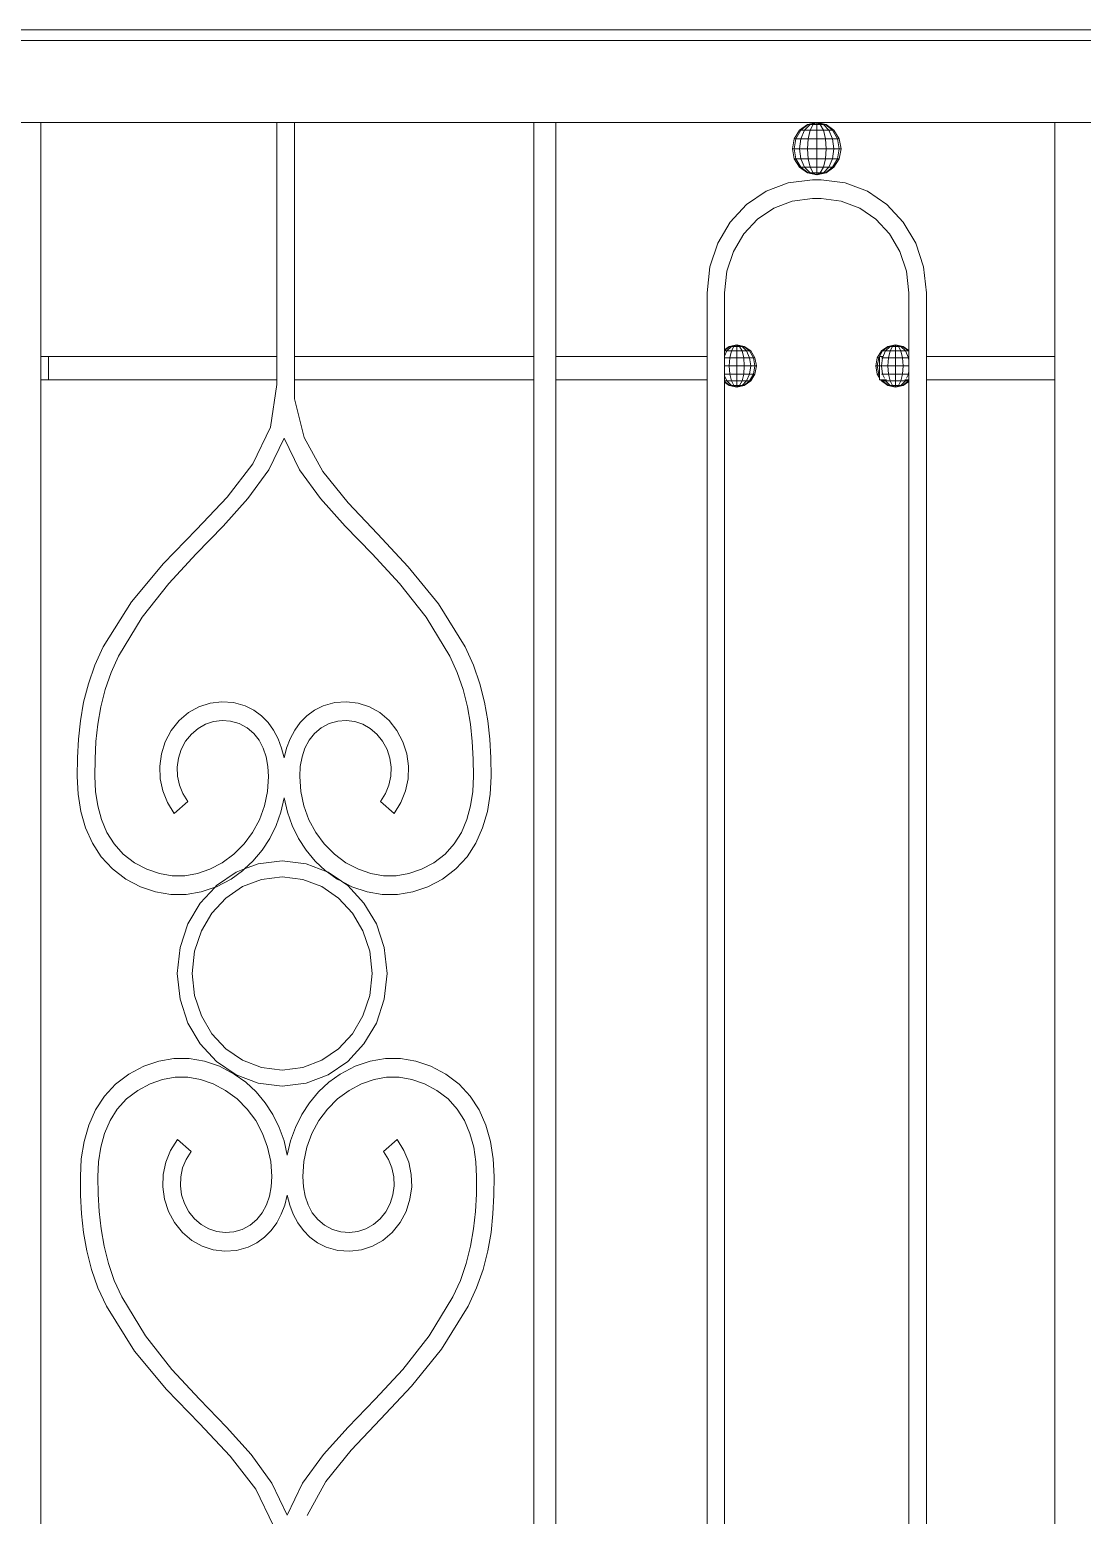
# Model space of a CAD drawing. Header units: millimetres. Extents: x 1832547 to 2001569, y -558009 to -417808.
# Drawn here: x 1953202 to 1953656, y -523340 to -522700 of the extents above; entities that cross this region are included whole.
import ezdxf

# ---------------------------------------------------------------- set-up
doc = ezdxf.new("R2010")
doc.units = ezdxf.units.MM
doc.header["$MEASUREMENT"] = 0
doc.layers.add('CA_manh 08', color=8, linetype='CONTINUOUS', lineweight=9)

msp = doc.modelspace()

# ---------------------------------------------------------------- linework, layer by layer
at = {"layer": 'CA_manh 08'}
for p, q in [((1954544.86, -522700.23), (1949274.75, -522700.23)), ((1949274.75, -522704.81), (1954544.86, -522704.81)), ((1950849.1, -522740.23), (1953667.69, -522740.23)), ((1953206.91, -522740.23), (1953197.45, -522740.23)), ((1953206.91, -522740.23), (1953206.91, -522841)), ((1953308.75, -522740.23), (1953206.91, -522740.23)), ((1953308.75, -522841), (1953308.75, -522740.23)), ((1953316.32, -522740.23), (1953308.75, -522740.23)), ((1953419.52, -522740.23), (1953316.32, -522740.23)), ((1953316.32, -522740.23), (1953316.32, -522841)), ((1953419.52, -522740.23), (1953428.98, -522740.23)), ((1953419.52, -522841), (1953419.52, -522740.23)), ((1953541.44, -522740.23), (1953428.98, -522740.23)), ((1953428.98, -522740.23), (1953428.98, -522841)), ((1953534.01, -522743.53), (1953537.42, -522741.09)), ((1953534.57, -522743.53), (1953537.73, -522741.09)), ((1953536.19, -522743.53), (1953538.6, -522741.09)), ((1953537.42, -522741.09), (1953541.44, -522740.23)), ((1953537.42, -522741.09), (1953537.73, -522741.09)), ((1953537.73, -522741.09), (1953541.44, -522740.23)), ((1953537.73, -522741.09), (1953538.6, -522741.09)), ((1953538.6, -522741.09), (1953541.44, -522740.23)), ((1953538.6, -522741.09), (1953539.9, -522741.09)), ((1953538.6, -522743.53), (1953539.9, -522741.09)), ((1953539.9, -522741.09), (1953541.44, -522740.23)), ((1953539.9, -522741.09), (1953541.44, -522741.09)), ((1953541.44, -522740.23), (1953541.44, -522741.09)), ((1953542.98, -522741.09), (1953541.44, -522740.23)), ((1953544.29, -522741.09), (1953541.44, -522740.23)), ((1953545.16, -522741.09), (1953541.44, -522740.23)), ((1953545.47, -522741.09), (1953541.44, -522740.23)), ((1953644.15, -522740.23), (1953541.44, -522740.23)), ((1953541.44, -522741.09), (1953542.98, -522741.09)), ((1953541.44, -522741.09), (1953541.44, -522743.53)), ((1953542.98, -522741.09), (1953544.29, -522741.09)), ((1953544.29, -522743.53), (1953542.98, -522741.09)), ((1953544.29, -522741.09), (1953545.16, -522741.09)), ((1953546.7, -522743.53), (1953544.29, -522741.09)), ((1953545.16, -522741.09), (1953545.47, -522741.09)), ((1953548.31, -522743.53), (1953545.16, -522741.09)), ((1953548.88, -522743.53), (1953545.47, -522741.09)), ((1953644.15, -522841), (1953644.15, -522740.23)), ((1953530.93, -522751.52), (1953531.73, -522747.2)), ((1953531.73, -522747.2), (1953534.01, -522743.53)), ((1953531.73, -522747.2), (1953532.47, -522747.2)), ((1953531.73, -522751.52), (1953532.47, -522747.2)), ((1953532.47, -522747.2), (1953534.57, -522743.53)), ((1953532.47, -522747.2), (1953534.57, -522747.2)), ((1953534.01, -522743.53), (1953534.57, -522743.53)), ((1953534.01, -522751.52), (1953534.57, -522747.2)), ((1953534.57, -522743.53), (1953536.19, -522743.53)), ((1953534.57, -522747.2), (1953536.19, -522743.53)), ((1953534.57, -522747.2), (1953537.73, -522747.2)), ((1953536.19, -522743.53), (1953538.6, -522743.53)), ((1953537.42, -522751.52), (1953537.73, -522747.2)), ((1953537.73, -522747.2), (1953538.6, -522743.53)), ((1953537.73, -522747.2), (1953541.44, -522747.2)), ((1953538.6, -522743.53), (1953541.44, -522743.53)), ((1953541.44, -522743.53), (1953544.29, -522743.53)), ((1953541.44, -522743.53), (1953541.44, -522747.2)), ((1953541.44, -522747.2), (1953545.16, -522747.2)), ((1953541.44, -522747.2), (1953541.44, -522751.52)), ((1953544.29, -522743.53), (1953546.7, -522743.53)), ((1953545.16, -522747.2), (1953544.29, -522743.53)), ((1953545.16, -522747.2), (1953548.31, -522747.2)), ((1953545.47, -522751.52), (1953545.16, -522747.2)), ((1953546.7, -522743.53), (1953548.31, -522743.53)), ((1953548.31, -522747.2), (1953546.7, -522743.53)), ((1953548.31, -522743.53), (1953548.88, -522743.53)), ((1953550.42, -522747.2), (1953548.31, -522743.53)), ((1953548.31, -522747.2), (1953550.42, -522747.2)), ((1953548.88, -522751.52), (1953548.31, -522747.2)), ((1953551.16, -522747.2), (1953548.88, -522743.53)), ((1953550.42, -522747.2), (1953551.16, -522747.2)), ((1953551.16, -522751.52), (1953550.42, -522747.2)), ((1953551.96, -522751.52), (1953551.16, -522747.2)), ((1953530.93, -522751.52), (1953531.73, -522751.52)), ((1953531.73, -522755.84), (1953530.93, -522751.52)), ((1953531.73, -522751.52), (1953534.01, -522751.52)), ((1953532.47, -522755.84), (1953531.73, -522751.52)), ((1953534.01, -522751.52), (1953537.42, -522751.52)), ((1953534.57, -522755.84), (1953534.01, -522751.52)), ((1953537.42, -522751.52), (1953541.44, -522751.52)), ((1953537.73, -522755.84), (1953537.42, -522751.52)), ((1953541.44, -522751.52), (1953545.47, -522751.52)), ((1953541.44, -522751.52), (1953541.44, -522755.84)), ((1953545.16, -522755.84), (1953545.47, -522751.52)), ((1953545.47, -522751.52), (1953548.88, -522751.52)), ((1953548.31, -522755.84), (1953548.88, -522751.52)), ((1953548.88, -522751.52), (1953551.16, -522751.52)), ((1953550.42, -522755.84), (1953551.16, -522751.52)), ((1953551.16, -522751.52), (1953551.96, -522751.52)), ((1953551.16, -522755.84), (1953551.96, -522751.52)), ((1953531.73, -522755.84), (1953532.47, -522755.84)), ((1953534.01, -522759.51), (1953531.73, -522755.84)), ((1953532.47, -522755.84), (1953534.57, -522755.84)), ((1953534.57, -522759.51), (1953532.47, -522755.84)), ((1953534.57, -522759.51), (1953534.01, -522759.51)), ((1953537.42, -522761.96), (1953534.01, -522759.51)), ((1953534.57, -522755.84), (1953537.73, -522755.84)), ((1953536.19, -522759.51), (1953534.57, -522755.84)), ((1953534.57, -522759.51), (1953536.19, -522759.51)), ((1953537.73, -522761.96), (1953534.57, -522759.51)), ((1953536.19, -522759.51), (1953538.6, -522759.51)), ((1953538.6, -522761.96), (1953536.19, -522759.51)), ((1953537.73, -522755.84), (1953541.44, -522755.84)), ((1953538.6, -522759.51), (1953537.73, -522755.84)), ((1953538.6, -522759.51), (1953541.44, -522759.51)), ((1953539.9, -522761.96), (1953538.6, -522759.51)), ((1953541.44, -522755.84), (1953545.16, -522755.84)), ((1953541.44, -522755.84), (1953541.44, -522759.51)), ((1953541.44, -522759.51), (1953544.29, -522759.51)), ((1953541.44, -522759.51), (1953541.44, -522761.96)), ((1953542.98, -522761.96), (1953544.29, -522759.51)), ((1953544.29, -522759.51), (1953545.16, -522755.84)), ((1953544.29, -522759.51), (1953546.7, -522759.51)), ((1953544.29, -522761.96), (1953546.7, -522759.51)), ((1953545.16, -522755.84), (1953548.31, -522755.84)), ((1953545.16, -522761.96), (1953548.31, -522759.51)), ((1953545.47, -522761.96), (1953548.88, -522759.51)), ((1953546.7, -522759.51), (1953548.31, -522755.84)), ((1953546.7, -522759.51), (1953548.31, -522759.51)), ((1953548.31, -522755.84), (1953550.42, -522755.84)), ((1953548.31, -522759.51), (1953550.42, -522755.84)), ((1953548.31, -522759.51), (1953548.88, -522759.51)), ((1953548.88, -522759.51), (1953551.16, -522755.84)), ((1953550.42, -522755.84), (1953551.16, -522755.84)), ((1953519.59, -522769.81), (1953529.14, -522766.14)), ((1953529.14, -522766.14), (1953539.55, -522764.85)), ((1953537.42, -522761.96), (1953537.73, -522761.96)), ((1953541.44, -522762.82), (1953537.42, -522761.96)), ((1953537.73, -522761.96), (1953538.6, -522761.96)), ((1953541.44, -522762.82), (1953537.73, -522761.96)), ((1953538.6, -522761.96), (1953539.9, -522761.96)), ((1953541.44, -522762.82), (1953538.6, -522761.96)), ((1953539.55, -522764.85), (1953543.33, -522764.85)), ((1953539.9, -522761.96), (1953541.44, -522761.96)), ((1953541.44, -522762.82), (1953539.9, -522761.96)), ((1953541.44, -522761.96), (1953542.98, -522761.96)), ((1953541.44, -522762.82), (1953542.98, -522761.96)), ((1953541.44, -522761.96), (1953541.44, -522762.82)), ((1953541.44, -522762.82), (1953544.29, -522761.96)), ((1953541.44, -522762.82), (1953545.16, -522761.96)), ((1953541.44, -522762.82), (1953545.47, -522761.96)), ((1953542.98, -522761.96), (1953544.29, -522761.96)), ((1953543.33, -522764.85), (1953553.73, -522766.14)), ((1953544.29, -522761.96), (1953545.16, -522761.96)), ((1953545.16, -522761.96), (1953545.47, -522761.96)), ((1953553.73, -522766.14), (1953563.29, -522769.81)), ((1953511.16, -522775.57), (1953519.59, -522769.81)), ((1953539.58, -522772.98), (1953530.9, -522774.06)), ((1953543.3, -522772.98), (1953539.58, -522772.98)), ((1953551.98, -522774.06), (1953543.3, -522772.98)), ((1953563.29, -522769.81), (1953571.72, -522775.57)), ((1953504.13, -522783.13), (1953511.16, -522775.57)), ((1953522.94, -522777.12), (1953515.91, -522781.92)), ((1953530.9, -522774.06), (1953522.94, -522777.12)), ((1953559.95, -522777.12), (1953551.98, -522774.06)), ((1953566.98, -522781.92), (1953559.95, -522777.12)), ((1953571.72, -522775.57), (1953578.75, -522783.13)), ((1953498.77, -522792.18), (1953504.13, -522783.13)), ((1953515.91, -522781.92), (1953510.04, -522788.22)), ((1953572.84, -522788.23), (1953566.98, -522781.92)), ((1953578.75, -522783.13), (1953584.11, -522792.18)), ((1953495.35, -522802.45), (1953498.77, -522792.18)), ((1953510.04, -522788.22), (1953505.57, -522795.77)), ((1953577.31, -522795.78), (1953572.84, -522788.23)), ((1953584.11, -522792.18), (1953587.53, -522802.45)), ((1953505.57, -522795.77), (1953502.72, -522804.33)), ((1953580.16, -522804.34), (1953577.31, -522795.78)), ((1953494.15, -522813.62), (1953495.35, -522802.45)), ((1953502.72, -522804.33), (1953501.71, -522813.65)), ((1953581.16, -522813.65), (1953580.16, -522804.34)), ((1953587.53, -522802.45), (1953588.73, -522813.62)), ((1953494.15, -522841), (1953494.15, -522813.62)), ((1953501.71, -522813.65), (1953501.71, -522838.1)), ((1953581.16, -522838.46), (1953581.16, -522813.65)), ((1953588.73, -522813.62), (1953588.73, -522841)), ((1953501.71, -522838.41), (1953503.96, -522836.67)), ((1953501.71, -522838.1), (1953503.71, -522836.67)), ((1953502.71, -522838.65), (1953504.66, -522836.67)), ((1953503.71, -522836.67), (1953506.97, -522835.97)), ((1953503.96, -522836.67), (1953503.71, -522836.67)), ((1953503.96, -522836.67), (1953506.97, -522835.97)), ((1953503.96, -522836.67), (1953504.66, -522836.67)), ((1953504.66, -522836.67), (1953506.97, -522835.97)), ((1953504.66, -522836.67), (1953505.72, -522836.67)), ((1953504.66, -522838.65), (1953505.72, -522836.67)), ((1953505.72, -522836.67), (1953506.97, -522835.97)), ((1953505.72, -522836.67), (1953506.97, -522836.67)), ((1953506.97, -522835.97), (1953506.97, -522836.67)), ((1953508.21, -522836.67), (1953506.97, -522835.97)), ((1953509.27, -522836.67), (1953506.97, -522835.97)), ((1953509.98, -522836.67), (1953506.97, -522835.97)), ((1953510.22, -522836.67), (1953506.97, -522835.97)), ((1953506.97, -522836.67), (1953508.21, -522836.67)), ((1953506.97, -522836.67), (1953506.97, -522838.65)), ((1953508.21, -522836.67), (1953509.27, -522836.67)), ((1953509.27, -522838.65), (1953508.21, -522836.67)), ((1953509.27, -522836.67), (1953509.98, -522836.67)), ((1953511.22, -522838.65), (1953509.27, -522836.67)), ((1953509.98, -522836.67), (1953510.22, -522836.67)), ((1953512.53, -522838.65), (1953509.98, -522836.67)), ((1953512.99, -522838.65), (1953510.22, -522836.67)), ((1953569.39, -522838.65), (1953572.15, -522836.67)), ((1953569.85, -522838.65), (1953572.4, -522836.67)), ((1953571.15, -522838.65), (1953573.11, -522836.67)), ((1953572.15, -522836.67), (1953575.41, -522835.97)), ((1953572.4, -522836.67), (1953572.15, -522836.67)), ((1953572.4, -522836.67), (1953575.41, -522835.97)), ((1953572.4, -522836.67), (1953573.11, -522836.67)), ((1953573.11, -522836.67), (1953575.41, -522835.97)), ((1953573.11, -522836.67), (1953574.16, -522836.67)), ((1953573.11, -522838.65), (1953574.16, -522836.67)), ((1953574.16, -522836.67), (1953575.41, -522835.97)), ((1953574.16, -522836.67), (1953575.41, -522836.67)), ((1953575.41, -522835.97), (1953575.41, -522836.67)), ((1953576.66, -522836.67), (1953575.41, -522835.97)), ((1953577.71, -522836.67), (1953575.41, -522835.97)), ((1953578.42, -522836.67), (1953575.41, -522835.97)), ((1953578.67, -522836.67), (1953575.41, -522835.97)), ((1953575.41, -522836.67), (1953576.66, -522836.67)), ((1953575.41, -522836.67), (1953575.41, -522838.65)), ((1953576.66, -522836.67), (1953577.71, -522836.67)), ((1953577.71, -522838.65), (1953576.66, -522836.67)), ((1953577.71, -522836.67), (1953578.42, -522836.67)), ((1953579.67, -522838.65), (1953577.71, -522836.67)), ((1953578.42, -522836.67), (1953578.67, -522836.67)), ((1953580.97, -522838.65), (1953578.42, -522836.67)), ((1953581.16, -522838.46), (1953578.67, -522836.67)), ((1953210.33, -522841), (1953206.91, -522841)), ((1953206.91, -522851.16), (1953206.91, -522841)), ((1953210.33, -522851.16), (1953210.33, -522841)), ((1953210.33, -522841), (1953308.75, -522841)), ((1953308.75, -522841), (1953308.75, -522851.16)), ((1953316.32, -522841), (1953419.52, -522841)), ((1953316.32, -522851.16), (1953316.32, -522841)), ((1953419.52, -522851.16), (1953419.52, -522841)), ((1953428.98, -522841), (1953494.15, -522841)), ((1953428.98, -522841), (1953428.98, -522851.16)), ((1953494.15, -522851.16), (1953494.15, -522841)), ((1953501.71, -522838.1), (1953501.71, -522838.41)), ((1953501.71, -522838.41), (1953501.71, -522838.65)), ((1953501.71, -522838.65), (1953502.71, -522838.65)), ((1953501.71, -522840.92), (1953502.71, -522838.65)), ((1953501.71, -522838.65), (1953501.71, -522840.92)), ((1953501.71, -522840.92), (1953501.71, -522841.62)), ((1953501.71, -522841.62), (1953503.96, -522841.62)), ((1953501.71, -522841.62), (1953501.71, -522845.12)), ((1953502.71, -522838.65), (1953504.66, -522838.65)), ((1953503.71, -522845.12), (1953503.96, -522841.62)), ((1953503.96, -522841.62), (1953504.66, -522838.65)), ((1953503.96, -522841.62), (1953506.97, -522841.62)), ((1953504.66, -522838.65), (1953506.97, -522838.65)), ((1953506.97, -522838.65), (1953509.27, -522838.65)), ((1953506.97, -522838.65), (1953506.97, -522841.62)), ((1953506.97, -522841.62), (1953509.98, -522841.62)), ((1953506.97, -522841.62), (1953506.97, -522845.12)), ((1953509.27, -522838.65), (1953511.22, -522838.65)), ((1953509.98, -522841.62), (1953509.27, -522838.65)), ((1953509.98, -522841.62), (1953512.53, -522841.62)), ((1953510.22, -522845.12), (1953509.98, -522841.62)), ((1953511.22, -522838.65), (1953512.53, -522838.65)), ((1953512.53, -522841.62), (1953511.22, -522838.65)), ((1953512.53, -522838.65), (1953512.99, -522838.65)), ((1953514.23, -522841.62), (1953512.53, -522838.65)), ((1953512.53, -522841.62), (1953514.23, -522841.62)), ((1953512.99, -522845.12), (1953512.53, -522841.62)), ((1953514.83, -522841.62), (1953512.99, -522838.65)), ((1953514.23, -522841.62), (1953514.83, -522841.62)), ((1953514.83, -522845.12), (1953514.23, -522841.62)), ((1953515.48, -522845.12), (1953514.83, -522841.62)), ((1953566.9, -522845.12), (1953567.55, -522841.62)), ((1953567.55, -522841.62), (1953569.39, -522838.65)), ((1953567.55, -522841.62), (1953568.14, -522841.62)), ((1953567.55, -522845.12), (1953568.14, -522841.62)), ((1953568.14, -522841.62), (1953568.55, -522841)), ((1953568.14, -522841.62), (1953568.55, -522841.62)), ((1953568.55, -522841), (1953569.85, -522838.65)), ((1953569.77, -522841), (1953568.55, -522841)), ((1953568.55, -522841), (1953568.55, -522841.62)), ((1953568.55, -522841.62), (1953568.55, -522845.12)), ((1953569.32, -522841.62), (1953569.85, -522841.62)), ((1953569.39, -522838.65), (1953569.85, -522838.65)), ((1953569.39, -522845.12), (1953569.85, -522841.62)), ((1953569.85, -522838.65), (1953571.15, -522838.65)), ((1953569.85, -522841.62), (1953571.15, -522838.65)), ((1953569.85, -522841.62), (1953572.4, -522841.62)), ((1953571.15, -522838.65), (1953573.11, -522838.65)), ((1953572.15, -522845.12), (1953572.4, -522841.62)), ((1953572.4, -522841.62), (1953573.11, -522838.65)), ((1953572.4, -522841.62), (1953575.41, -522841.62)), ((1953573.11, -522838.65), (1953575.41, -522838.65)), ((1953575.41, -522838.65), (1953577.71, -522838.65)), ((1953575.41, -522838.65), (1953575.41, -522841.62)), ((1953575.41, -522841.62), (1953578.42, -522841.62)), ((1953575.41, -522841.62), (1953575.41, -522845.12)), ((1953577.71, -522838.65), (1953579.67, -522838.65)), ((1953578.42, -522841.62), (1953577.71, -522838.65)), ((1953578.42, -522841.62), (1953580.97, -522841.62)), ((1953578.67, -522845.12), (1953578.42, -522841.62)), ((1953579.67, -522838.65), (1953580.97, -522838.65)), ((1953580.97, -522841.62), (1953579.67, -522838.65)), ((1953580.97, -522838.65), (1953581.16, -522838.65)), ((1953581.16, -522838.99), (1953580.97, -522838.65)), ((1953580.97, -522841.62), (1953581.16, -522841.62)), ((1953581.16, -522843.09), (1953580.97, -522841.62)), ((1953581.16, -522841), (1953581.05, -522841)), ((1953581.16, -522838.65), (1953581.16, -522838.46)), ((1953581.16, -522838.99), (1953581.16, -522838.65)), ((1953581.16, -522841), (1953581.16, -522838.99)), ((1953581.16, -522841.62), (1953581.16, -522841)), ((1953581.16, -522843.09), (1953581.16, -522841.62)), ((1953581.16, -522845.12), (1953581.16, -522843.09)), ((1953644.15, -522841), (1953588.73, -522841)), ((1953588.73, -522841), (1953588.73, -522851.16)), ((1953644.15, -522841), (1953644.15, -522851.16)), ((1953501.71, -522845.12), (1953503.71, -522845.12)), ((1953501.71, -522845.12), (1953501.71, -522848.61)), ((1953501.71, -522848.61), (1953503.96, -522848.61)), ((1953501.71, -522848.61), (1953501.71, -522849.32)), ((1953502.71, -522851.58), (1953501.71, -522849.32)), ((1953501.71, -522849.32), (1953501.71, -522851.58)), ((1953503.71, -522845.12), (1953506.97, -522845.12)), ((1953503.96, -522848.61), (1953503.71, -522845.12)), ((1953503.96, -522848.61), (1953506.97, -522848.61)), ((1953504.66, -522851.58), (1953503.96, -522848.61)), ((1953506.97, -522845.12), (1953510.22, -522845.12)), ((1953506.97, -522845.12), (1953506.97, -522848.61)), ((1953506.97, -522848.61), (1953509.98, -522848.61)), ((1953506.97, -522848.61), (1953506.97, -522851.58)), ((1953509.27, -522851.58), (1953509.98, -522848.61)), ((1953509.98, -522848.61), (1953510.22, -522845.12)), ((1953509.98, -522848.61), (1953512.53, -522848.61)), ((1953510.22, -522845.12), (1953512.99, -522845.12)), ((1953511.22, -522851.58), (1953512.53, -522848.61)), ((1953512.53, -522848.61), (1953512.99, -522845.12)), ((1953512.53, -522848.61), (1953514.23, -522848.61)), ((1953512.53, -522851.58), (1953514.23, -522848.61)), ((1953512.99, -522845.12), (1953514.83, -522845.12)), ((1953512.99, -522851.58), (1953514.83, -522848.61)), ((1953514.23, -522848.61), (1953514.83, -522845.12)), ((1953514.23, -522848.61), (1953514.83, -522848.61)), ((1953514.83, -522845.12), (1953515.48, -522845.12)), ((1953514.83, -522848.61), (1953515.48, -522845.12)), ((1953566.9, -522845.12), (1953567.55, -522845.12)), ((1953567.55, -522848.61), (1953566.9, -522845.12)), ((1953568.14, -522848.61), (1953567.55, -522845.12)), ((1953567.55, -522845.12), (1953568.55, -522845.12)), ((1953567.55, -522848.61), (1953568.14, -522848.61)), ((1953568.55, -522850.23), (1953567.55, -522848.61)), ((1953568.14, -522848.61), (1953568.55, -522848.61)), ((1953568.55, -522849.32), (1953568.14, -522848.61)), ((1953568.55, -522845.12), (1953569.39, -522845.12)), ((1953568.55, -522845.12), (1953568.55, -522848.61)), ((1953568.55, -522848.61), (1953568.55, -522849.32)), ((1953568.55, -522849.32), (1953568.55, -522850.23)), ((1953569.32, -522848.61), (1953569.85, -522848.61)), ((1953569.39, -522845.12), (1953572.15, -522845.12)), ((1953569.85, -522848.61), (1953569.39, -522845.12)), ((1953569.85, -522848.61), (1953572.4, -522848.61)), ((1953570.64, -522850.42), (1953569.85, -522848.61)), ((1953572.15, -522845.12), (1953575.41, -522845.12)), ((1953572.4, -522848.61), (1953572.15, -522845.12)), ((1953572.4, -522848.61), (1953575.41, -522848.61)), ((1953573.11, -522851.58), (1953572.4, -522848.61)), ((1953575.41, -522845.12), (1953578.67, -522845.12)), ((1953575.41, -522845.12), (1953575.41, -522848.61)), ((1953575.41, -522848.61), (1953578.42, -522848.61)), ((1953575.41, -522848.61), (1953575.41, -522851.58)), ((1953577.71, -522851.58), (1953578.42, -522848.61)), ((1953578.42, -522848.61), (1953578.67, -522845.12)), ((1953578.42, -522848.61), (1953580.97, -522848.61)), ((1953578.67, -522845.12), (1953581.16, -522845.12)), ((1953580.18, -522850.42), (1953580.97, -522848.61)), ((1953580.97, -522848.61), (1953581.16, -522847.14)), ((1953580.97, -522848.61), (1953581.16, -522848.61)), ((1953581.16, -522847.14), (1953581.16, -522845.12)), ((1953581.16, -522848.61), (1953581.16, -522847.14)), ((1953581.16, -522851.16), (1953581.16, -522848.61)), ((1953206.91, -522851.16), (1953210.33, -522851.16)), ((1953206.91, -522851.16), (1953206.91, -523363.43)), ((1953308.75, -522851.16), (1953210.33, -522851.16)), ((1953308.75, -522853.15), (1953305.91, -522871.46)), ((1953308.75, -522853.15), (1953308.75, -522851.16)), ((1953419.52, -522851.16), (1953316.32, -522851.16)), ((1953316.32, -522859.32), (1953316.32, -522851.16)), ((1953419.52, -523363.43), (1953419.52, -522851.16)), ((1953494.15, -522851.16), (1953428.98, -522851.16)), ((1953428.98, -522851.16), (1953428.98, -523363.43)), ((1953494.15, -523363.43), (1953494.15, -522851.16)), ((1953501.71, -522851.58), (1953502.71, -522851.58)), ((1953501.71, -522851.58), (1953501.71, -522851.82)), ((1953503.96, -522853.56), (1953501.71, -522851.82)), ((1953501.71, -522851.82), (1953501.71, -522852.13)), ((1953503.71, -522853.56), (1953501.71, -522852.13)), ((1953501.71, -522852.13), (1953501.71, -523368.32)), ((1953502.71, -522851.58), (1953504.66, -522851.58)), ((1953504.66, -522853.56), (1953502.71, -522851.58)), ((1953503.71, -522853.56), (1953503.96, -522853.56)), ((1953506.97, -522854.26), (1953503.71, -522853.56)), ((1953503.96, -522853.56), (1953504.66, -522853.56)), ((1953506.97, -522854.26), (1953503.96, -522853.56)), ((1953504.66, -522851.58), (1953506.97, -522851.58)), ((1953505.72, -522853.56), (1953504.66, -522851.58)), ((1953504.66, -522853.56), (1953505.72, -522853.56)), ((1953506.97, -522854.26), (1953504.66, -522853.56)), ((1953505.72, -522853.56), (1953506.97, -522853.56)), ((1953506.97, -522854.26), (1953505.72, -522853.56)), ((1953506.97, -522851.58), (1953509.27, -522851.58)), ((1953506.97, -522851.58), (1953506.97, -522853.56)), ((1953506.97, -522853.56), (1953508.21, -522853.56)), ((1953506.97, -522854.26), (1953508.21, -522853.56)), ((1953506.97, -522853.56), (1953506.97, -522854.26)), ((1953506.97, -522854.26), (1953509.27, -522853.56)), ((1953506.97, -522854.26), (1953509.98, -522853.56)), ((1953506.97, -522854.26), (1953510.22, -522853.56)), ((1953508.21, -522853.56), (1953509.27, -522851.58)), ((1953508.21, -522853.56), (1953509.27, -522853.56)), ((1953509.27, -522851.58), (1953511.22, -522851.58)), ((1953509.27, -522853.56), (1953511.22, -522851.58)), ((1953509.27, -522853.56), (1953509.98, -522853.56)), ((1953509.98, -522853.56), (1953512.53, -522851.58)), ((1953509.98, -522853.56), (1953510.22, -522853.56)), ((1953510.22, -522853.56), (1953512.99, -522851.58)), ((1953511.22, -522851.58), (1953512.53, -522851.58)), ((1953512.53, -522851.58), (1953512.99, -522851.58)), ((1953568.55, -522851.16), (1953568.55, -522850.23)), ((1953569.13, -522851.16), (1953568.55, -522851.16)), ((1953569.39, -522851.58), (1953569.13, -522851.16)), ((1953569.13, -522851.16), (1953569.61, -522851.16)), ((1953569.85, -522851.58), (1953569.39, -522851.58)), ((1953572.15, -522853.56), (1953569.39, -522851.58)), ((1953569.85, -522851.58), (1953569.61, -522851.16)), ((1953569.61, -522851.16), (1953570.97, -522851.16)), ((1953569.85, -522851.58), (1953571.15, -522851.58)), ((1953572.4, -522853.56), (1953569.85, -522851.58)), ((1953571.15, -522851.58), (1953570.97, -522851.16)), ((1953570.97, -522851.16), (1953571.45, -522851.16)), ((1953571.15, -522851.58), (1953573.11, -522851.58)), ((1953573.11, -522853.56), (1953571.15, -522851.58)), ((1953572.15, -522853.56), (1953572.4, -522853.56)), ((1953575.41, -522854.26), (1953572.15, -522853.56)), ((1953572.4, -522853.56), (1953573.11, -522853.56)), ((1953575.41, -522854.26), (1953572.4, -522853.56)), ((1953573.11, -522851.58), (1953575.41, -522851.58)), ((1953574.16, -522853.56), (1953573.11, -522851.58)), ((1953573.11, -522853.56), (1953574.16, -522853.56)), ((1953575.41, -522854.26), (1953573.11, -522853.56)), ((1953574.16, -522853.56), (1953575.41, -522853.56)), ((1953575.41, -522854.26), (1953574.16, -522853.56)), ((1953575.41, -522851.58), (1953577.71, -522851.58)), ((1953575.41, -522851.58), (1953575.41, -522853.56)), ((1953575.41, -522853.56), (1953576.66, -522853.56)), ((1953575.41, -522854.26), (1953576.66, -522853.56)), ((1953575.41, -522853.56), (1953575.41, -522854.26)), ((1953575.41, -522854.26), (1953577.71, -522853.56)), ((1953575.41, -522854.26), (1953578.42, -522853.56)), ((1953575.41, -522854.26), (1953578.67, -522853.56)), ((1953576.66, -522853.56), (1953577.71, -522851.58)), ((1953576.66, -522853.56), (1953577.71, -522853.56)), ((1953577.71, -522851.58), (1953579.67, -522851.58)), ((1953577.71, -522853.56), (1953579.67, -522851.58)), ((1953577.71, -522853.56), (1953578.42, -522853.56)), ((1953578.42, -522853.56), (1953580.97, -522851.58)), ((1953578.42, -522853.56), (1953578.67, -522853.56)), ((1953578.67, -522853.56), (1953581.16, -522851.77)), ((1953579.37, -522851.16), (1953579.85, -522851.16)), ((1953579.67, -522851.58), (1953579.85, -522851.16)), ((1953579.67, -522851.58), (1953580.97, -522851.58)), ((1953579.85, -522851.16), (1953581.16, -522851.16)), ((1953580.97, -522851.58), (1953581.16, -522851.25)), ((1953580.97, -522851.58), (1953581.16, -522851.58)), ((1953581.16, -522851.25), (1953581.16, -522851.16)), ((1953581.16, -522851.58), (1953581.16, -522851.25)), ((1953581.16, -522851.77), (1953581.16, -522851.58)), ((1953581.16, -523361.66), (1953581.16, -522851.77)), ((1953588.73, -522851.16), (1953644.15, -522851.16)), ((1953588.73, -522851.16), (1953588.73, -523363.43)), ((1953644.15, -523363.43), (1953644.15, -522851.16)), ((1953320.47, -522875.94), (1953316.32, -522859.32)), ((1953305.91, -522871.46), (1953298.32, -522887.25)), ((1953305.24, -522889.88), (1953311.86, -522876.17)), ((1953311.86, -522876.17), (1953318.48, -522889.88)), ((1953328.53, -522890.56), (1953320.47, -522875.94)), ((1953298.32, -522887.25), (1953287.27, -522901.6)), ((1953296.24, -522902.28), (1953305.24, -522889.88)), ((1953318.48, -522889.88), (1953327.47, -522902.28)), ((1953339.41, -522904.11), (1953328.53, -522890.56)), ((1953287.27, -522901.6), (1953274.02, -522915.58)), ((1953285.58, -522914.09), (1953296.24, -522902.28)), ((1953327.47, -522902.28), (1953338.14, -522914.09)), ((1953352.06, -522917.51), (1953339.41, -522904.11)), ((1953274.02, -522915.58), (1953259.86, -522930.28)), ((1953273.97, -522926.04), (1953285.58, -522914.09)), ((1953338.14, -522914.09), (1953349.75, -522926.04)), ((1953365.39, -522931.7), (1953352.06, -522917.51)), ((1953262.11, -522938.88), (1953273.97, -522926.04)), ((1953349.75, -522926.04), (1953361.61, -522938.88)), ((1953259.86, -522930.28), (1953246.05, -522946.78)), ((1953378.34, -522947.61), (1953365.39, -522931.7)), ((1953250.71, -522953.33), (1953262.11, -522938.88)), ((1953361.61, -522938.88), (1953373.01, -522953.33)), ((1953246.05, -522946.78), (1953233.87, -522966.16)), ((1953389.84, -522966.16), (1953378.34, -522947.61)), ((1953240.48, -522970.12), (1953250.71, -522953.33)), ((1953373.01, -522953.33), (1953383.24, -522970.12)), ((1953233.87, -522966.16), (1953230.25, -522974.09)), ((1953237.25, -522977.24), (1953240.48, -522970.12)), ((1953383.24, -522970.12), (1953386.47, -522977.24)), ((1953393.47, -522974.09), (1953389.84, -522966.16)), ((1953230.25, -522974.09), (1953227.47, -522982.03)), ((1953234.74, -522984.53), (1953237.25, -522977.24)), ((1953386.47, -522977.24), (1953388.98, -522984.53)), ((1953396.25, -522982.03), (1953393.47, -522974.09)), ((1953227.47, -522982.03), (1953225.43, -522989.99)), ((1953398.29, -522989.99), (1953396.25, -522982.03)), ((1953225.43, -522989.99), (1953224.04, -522997.97)), ((1953232.88, -522991.95), (1953234.74, -522984.53)), ((1953279.92, -522990.42), (1953275.11, -522992.01)), ((1953284.93, -522989.8), (1953279.92, -522990.42)), ((1953290.02, -522990.2), (1953284.93, -522989.8)), ((1953295.06, -522991.64), (1953290.02, -522990.2)), ((1953333.7, -522990.2), (1953328.66, -522991.64)), ((1953338.79, -522989.8), (1953333.7, -522990.2)), ((1953343.8, -522990.42), (1953338.79, -522989.8)), ((1953348.61, -522992.01), (1953343.8, -522990.42)), ((1953388.98, -522984.53), (1953390.84, -522991.95)), ((1953399.68, -522997.97), (1953398.29, -522989.99)), ((1953231.58, -522999.45), (1953232.88, -522991.95)), ((1953270.64, -522994.52), (1953266.64, -522997.92)), ((1953275.11, -522992.01), (1953270.64, -522994.52)), ((1953298.79, -522993.51), (1953295.06, -522991.64)), ((1953302.08, -522995.93), (1953298.79, -522993.51)), ((1953304.92, -522998.82), (1953302.08, -522995.93)), ((1953321.64, -522995.93), (1953318.8, -522998.82)), ((1953324.93, -522993.51), (1953321.64, -522995.93)), ((1953328.66, -522991.64), (1953324.93, -522993.51)), ((1953353.08, -522994.52), (1953348.61, -522992.01)), ((1953357.08, -522997.92), (1953353.08, -522994.52)), ((1953390.84, -522991.95), (1953392.14, -522999.45)), ((1953224.04, -522997.97), (1953223.18, -523005.96)), ((1953230.75, -523006.98), (1953231.58, -522999.45)), ((1953263.23, -523002.17), (1953260.63, -523007.02)), ((1953266.64, -522997.92), (1953263.23, -523002.17)), ((1953271.87, -523003.8), (1953274.76, -523001.34)), ((1953274.76, -523001.34), (1953277.99, -522999.52)), ((1953277.99, -522999.52), (1953281.46, -522998.37)), ((1953281.46, -522998.37), (1953285.08, -522997.92)), ((1953285.08, -522997.92), (1953288.77, -522998.21)), ((1953288.77, -522998.21), (1953292.42, -522999.26)), ((1953292.42, -522999.26), (1953295.85, -523001.07)), ((1953295.85, -523001.07), (1953298.73, -523003.48)), ((1953298.73, -523003.48), (1953301.07, -523006.41)), ((1953307.32, -523002.13), (1953304.92, -522998.82)), ((1953309.28, -523005.79), (1953307.32, -523002.13)), ((1953316.4, -523002.13), (1953314.44, -523005.79)), ((1953318.8, -522998.82), (1953316.4, -523002.13)), ((1953322.65, -523006.41), (1953324.99, -523003.48)), ((1953324.99, -523003.48), (1953327.87, -523001.07)), ((1953327.87, -523001.07), (1953331.3, -522999.26)), ((1953331.3, -522999.26), (1953334.95, -522998.21)), ((1953334.95, -522998.21), (1953338.64, -522997.92)), ((1953338.64, -522997.92), (1953342.26, -522998.37)), ((1953342.26, -522998.37), (1953345.73, -522999.52)), ((1953345.73, -522999.52), (1953348.96, -523001.34)), ((1953348.96, -523001.34), (1953351.85, -523003.8)), ((1953360.49, -523002.17), (1953357.08, -522997.92)), ((1953363.09, -523007.02), (1953360.49, -523002.17)), ((1953392.14, -522999.45), (1953392.97, -523006.98)), ((1953400.54, -523005.96), (1953399.68, -522997.97)), ((1953223.18, -523005.96), (1953222.76, -523013.96)), ((1953230.33, -523014.49), (1953230.75, -523006.98)), ((1953260.63, -523007.02), (1953258.96, -523012.21)), ((1953267.51, -523010.39), (1953269.4, -523006.87)), ((1953269.4, -523006.87), (1953271.87, -523003.8)), ((1953301.07, -523006.41), (1953302.87, -523009.8)), ((1953302.87, -523009.8), (1953304.14, -523013.58)), ((1953310.79, -523009.76), (1953309.28, -523005.79)), ((1953311.86, -523013.96), (1953310.79, -523009.76)), ((1953312.93, -523009.76), (1953311.86, -523013.96)), ((1953314.44, -523005.79), (1953312.93, -523009.76)), ((1953319.58, -523013.58), (1953320.85, -523009.8)), ((1953320.85, -523009.8), (1953322.65, -523006.41)), ((1953351.85, -523003.8), (1953354.32, -523006.87)), ((1953354.32, -523006.87), (1953356.21, -523010.39)), ((1953364.76, -523012.21), (1953363.09, -523007.02)), ((1953392.97, -523006.98), (1953393.39, -523014.49)), ((1953400.96, -523013.96), (1953400.54, -523005.96)), ((1953222.76, -523013.96), (1953222.66, -523021.98)), ((1953230.23, -523021.92), (1953230.33, -523014.49)), ((1953258.96, -523012.21), (1953258.23, -523017.57)), ((1953265.79, -523018.04), (1953266.31, -523014.15)), ((1953266.31, -523014.15), (1953267.51, -523010.39)), ((1953304.14, -523013.58), (1953304.9, -523017.66)), ((1953318.82, -523017.66), (1953319.58, -523013.58)), ((1953356.21, -523010.39), (1953357.41, -523014.15)), ((1953357.41, -523014.15), (1953357.93, -523018.04)), ((1953365.49, -523017.57), (1953364.76, -523012.21)), ((1953393.39, -523014.49), (1953393.49, -523021.92)), ((1953401.06, -523021.98), (1953400.96, -523013.96)), ((1953222.66, -523021.98), (1953223.07, -523029.7)), ((1953230.55, -523028.43), (1953230.23, -523021.92)), ((1953258.23, -523017.57), (1953258.42, -523022.97)), ((1953265.93, -523021.94), (1953265.79, -523018.04)), ((1953266.75, -523025.77), (1953265.93, -523021.94)), ((1953305.16, -523021.99), (1953304.71, -523028.47)), ((1953304.9, -523017.66), (1953305.16, -523021.99)), ((1953318.56, -523021.99), (1953318.82, -523017.66)), ((1953319.01, -523028.47), (1953318.56, -523021.99)), ((1953357.79, -523021.94), (1953356.97, -523025.77)), ((1953357.93, -523018.04), (1953357.79, -523021.94)), ((1953365.3, -523022.97), (1953365.49, -523017.57)), ((1953393.49, -523021.92), (1953393.17, -523028.43)), ((1953400.65, -523029.69), (1953401.06, -523021.98)), ((1953231.49, -523034.69), (1953230.55, -523028.43)), ((1953258.42, -523022.97), (1953259.53, -523028.26)), ((1953259.53, -523028.26), (1953261.56, -523033.29)), ((1953268.22, -523029.41), (1953266.75, -523025.77)), ((1953304.71, -523028.47), (1953303.37, -523034.72)), ((1953320.34, -523034.72), (1953319.01, -523028.47)), ((1953356.97, -523025.77), (1953355.5, -523029.41)), ((1953362.16, -523033.29), (1953364.19, -523028.26)), ((1953364.19, -523028.26), (1953365.3, -523022.97)), ((1953393.17, -523028.43), (1953392.23, -523034.69)), ((1953223.07, -523029.7), (1953224.27, -523037.13)), ((1953233.1, -523040.62), (1953231.49, -523034.69)), ((1953261.56, -523033.29), (1953264.5, -523037.92)), ((1953264.5, -523037.92), (1953270.35, -523032.77)), ((1953270.35, -523032.77), (1953268.22, -523029.41)), ((1953303.37, -523034.72), (1953301.21, -523040.64)), ((1953310.45, -523037.34), (1953311.86, -523031.22)), ((1953311.86, -523031.22), (1953313.27, -523037.34)), ((1953322.51, -523040.64), (1953320.34, -523034.72)), ((1953355.5, -523029.41), (1953353.37, -523032.77)), ((1953353.37, -523032.77), (1953359.22, -523037.92)), ((1953359.22, -523037.92), (1953362.16, -523033.29)), ((1953392.23, -523034.69), (1953390.62, -523040.62)), ((1953399.45, -523037.13), (1953400.65, -523029.69)), ((1953224.27, -523037.13), (1953226.3, -523044.17)), ((1953235.45, -523046.13), (1953233.1, -523040.62)), ((1953301.21, -523040.64), (1953298.26, -523046.13)), ((1953308.37, -523043.2), (1953310.45, -523037.34)), ((1953313.27, -523037.34), (1953315.35, -523043.2)), ((1953325.46, -523046.13), (1953322.51, -523040.64)), ((1953390.62, -523040.62), (1953388.27, -523046.13)), ((1953397.42, -523044.17), (1953399.45, -523037.13)), ((1953226.3, -523044.17), (1953229.2, -523050.71)), ((1953238.57, -523051.11), (1953235.45, -523046.13)), ((1953298.26, -523046.13), (1953294.58, -523051.11)), ((1953305.65, -523048.72), (1953308.37, -523043.2)), ((1953315.35, -523043.2), (1953318.07, -523048.72)), ((1953329.14, -523051.11), (1953325.46, -523046.13)), ((1953388.27, -523046.13), (1953385.15, -523051.11)), ((1953394.52, -523050.71), (1953397.42, -523044.17)), ((1953229.2, -523050.71), (1953233.02, -523056.63)), ((1953242.52, -523055.49), (1953238.57, -523051.11)), ((1953294.58, -523051.11), (1953290.21, -523055.49)), ((1953298.42, -523058.51), (1953302.32, -523053.84)), ((1953302.32, -523053.84), (1953305.65, -523048.72)), ((1953318.07, -523048.72), (1953321.4, -523053.84)), ((1953321.4, -523053.84), (1953325.3, -523058.51)), ((1953333.5, -523055.49), (1953329.14, -523051.11)), ((1953385.15, -523051.11), (1953381.2, -523055.49)), ((1953390.7, -523056.63), (1953394.52, -523050.71)), ((1953233.02, -523056.63), (1953237.8, -523061.83)), ((1953247.37, -523059.16), (1953242.52, -523055.49)), ((1953252.71, -523061.98), (1953247.37, -523059.16)), ((1953285.21, -523059.16), (1953279.87, -523061.98)), ((1953290.21, -523055.49), (1953285.21, -523059.16)), ((1953298.42, -523058.51), (1953294.8, -523061.87)), ((1953294.8, -523061.87), (1953300.65, -523059.62)), ((1953311.01, -523058.34), (1953300.65, -523059.62)), ((1953321.37, -523059.62), (1953311.01, -523058.34)), ((1953321.37, -523059.62), (1953330.35, -523063.07)), ((1953325.3, -523058.51), (1953329.75, -523062.65)), ((1953338.51, -523059.16), (1953333.5, -523055.49)), ((1953343.85, -523061.98), (1953338.51, -523059.16)), ((1953376.35, -523059.16), (1953371.01, -523061.98)), ((1953381.2, -523055.49), (1953376.35, -523059.16)), ((1953385.92, -523061.83), (1953390.7, -523056.63)), ((1953237.8, -523061.83), (1953243.58, -523066.2)), ((1953243.58, -523066.2), (1953249.95, -523069.55)), ((1953252.71, -523061.98), (1953258.12, -523063.86)), ((1953263.57, -523064.8), (1953258.12, -523063.86)), ((1953269.02, -523064.8), (1953263.57, -523064.8)), ((1953274.47, -523063.86), (1953269.02, -523064.8)), ((1953279.87, -523061.98), (1953274.47, -523063.86)), ((1953282.63, -523069.55), (1953289, -523066.2)), ((1953291.13, -523063.28), (1953282.74, -523069.02)), ((1953289, -523066.2), (1953293.96, -523062.65)), ((1953294.8, -523061.87), (1953291.13, -523063.28)), ((1953293.96, -523062.65), (1953294.8, -523061.87)), ((1953293.96, -523069.49), (1953302.12, -523066.36)), ((1953302.12, -523066.36), (1953311.01, -523065.26)), ((1953311.01, -523065.26), (1953319.89, -523066.36)), ((1953319.89, -523066.36), (1953328.05, -523069.49)), ((1953330.35, -523063.07), (1953329.75, -523062.65)), ((1953330.35, -523063.07), (1953334.72, -523066.2)), ((1953330.88, -523063.28), (1953330.35, -523063.07)), ((1953336.61, -523067.19), (1953330.88, -523063.28)), ((1953334.72, -523066.2), (1953336.61, -523067.19)), ((1953341.09, -523069.55), (1953336.61, -523067.19)), ((1953336.61, -523067.19), (1953339.28, -523069.02)), ((1953349.25, -523063.86), (1953343.85, -523061.98)), ((1953354.7, -523064.8), (1953349.25, -523063.86)), ((1953360.15, -523064.8), (1953354.7, -523064.8)), ((1953365.6, -523063.86), (1953360.15, -523064.8)), ((1953371.01, -523061.98), (1953365.6, -523063.86)), ((1953380.14, -523066.2), (1953373.77, -523069.55)), ((1953380.14, -523066.2), (1953385.92, -523061.83)), ((1953249.95, -523069.55), (1953256.44, -523071.78)), ((1953256.44, -523071.78), (1953263, -523072.9)), ((1953263, -523072.9), (1953269.58, -523072.9)), ((1953269.58, -523072.9), (1953276.14, -523071.78)), ((1953275.73, -523076.54), (1953282.06, -523069.75)), ((1953282.06, -523069.75), (1953276.14, -523071.78)), ((1953282.74, -523069.02), (1953282.06, -523069.75)), ((1953282.06, -523069.75), (1953282.63, -523069.55)), ((1953286.76, -523074.41), (1953293.96, -523069.49)), ((1953328.05, -523069.49), (1953335.25, -523074.41)), ((1953346.28, -523076.54), (1953339.28, -523069.02)), ((1953341.09, -523069.55), (1953347.58, -523071.78)), ((1953354.14, -523072.9), (1953347.58, -523071.78)), ((1953360.72, -523072.9), (1953354.14, -523072.9)), ((1953360.72, -523072.9), (1953367.28, -523071.78)), ((1953367.28, -523071.78), (1953373.77, -523069.55)), ((1953275.73, -523076.54), (1953270.39, -523085.56)), ((1953280.76, -523080.87), (1953286.76, -523074.41)), ((1953335.25, -523074.41), (1953341.26, -523080.87)), ((1953351.62, -523085.56), (1953346.28, -523076.54)), ((1953270.39, -523085.56), (1953266.99, -523095.78)), ((1953276.18, -523088.6), (1953280.76, -523080.87)), ((1953341.26, -523080.87), (1953345.84, -523088.6)), ((1953355.03, -523095.78), (1953351.62, -523085.56)), ((1953273.26, -523097.36), (1953276.18, -523088.6)), ((1953345.84, -523088.6), (1953348.76, -523097.36)), ((1953266.99, -523095.78), (1953265.79, -523106.91)), ((1953272.23, -523106.91), (1953273.26, -523097.36)), ((1953348.76, -523097.36), (1953349.78, -523106.91)), ((1953356.22, -523106.91), (1953355.03, -523095.78)), ((1953265.79, -523106.91), (1953266.99, -523118.04)), ((1953273.26, -523116.45), (1953272.23, -523106.91)), ((1953349.78, -523106.91), (1953348.76, -523116.45)), ((1953355.03, -523118.04), (1953356.22, -523106.91)), ((1953266.99, -523118.04), (1953270.39, -523128.26)), ((1953276.18, -523125.21), (1953273.26, -523116.45)), ((1953348.76, -523116.45), (1953345.84, -523125.21)), ((1953351.62, -523128.26), (1953355.03, -523118.04)), ((1953280.76, -523132.95), (1953276.18, -523125.21)), ((1953345.84, -523125.21), (1953341.26, -523132.95)), ((1953270.39, -523128.26), (1953275.73, -523137.27)), ((1953346.28, -523137.27), (1953351.62, -523128.26)), ((1953275.73, -523137.27), (1953282.74, -523144.8)), ((1953286.76, -523139.4), (1953280.76, -523132.95)), ((1953341.26, -523132.95), (1953335.25, -523139.4)), ((1953339.28, -523144.8), (1953346.28, -523137.27)), ((1953257.8, -523144.66), (1953264.35, -523143.54)), ((1953264.35, -523143.54), (1953270.94, -523143.54)), ((1953270.94, -523143.54), (1953277.49, -523144.66)), ((1953293.96, -523144.32), (1953286.76, -523139.4)), ((1953302.12, -523147.45), (1953293.96, -523144.32)), ((1953328.05, -523144.32), (1953319.89, -523147.45)), ((1953335.25, -523139.4), (1953328.05, -523144.32)), ((1953348.94, -523144.66), (1953355.49, -523143.54)), ((1953355.49, -523143.54), (1953362.08, -523143.54)), ((1953362.08, -523143.54), (1953368.63, -523144.66)), ((1953239.15, -523154.6), (1953244.94, -523150.24)), ((1953244.94, -523150.24), (1953251.31, -523146.89)), ((1953251.31, -523146.89), (1953257.8, -523144.66)), ((1953277.49, -523144.66), (1953283.98, -523146.89)), ((1953282.74, -523144.8), (1953291.13, -523150.54)), ((1953283.98, -523146.89), (1953290.35, -523150.24)), ((1953290.35, -523150.24), (1953295.32, -523153.79)), ((1953291.13, -523150.54), (1953300.65, -523154.19)), ((1953311.01, -523148.56), (1953302.12, -523147.45)), ((1953319.89, -523147.45), (1953311.01, -523148.56)), ((1953321.37, -523154.19), (1953330.88, -523150.54)), ((1953330.88, -523150.54), (1953339.28, -523144.8)), ((1953331.11, -523153.79), (1953336.08, -523150.24)), ((1953336.08, -523150.24), (1953342.45, -523146.89)), ((1953342.45, -523146.89), (1953348.94, -523144.66)), ((1953368.63, -523144.66), (1953375.12, -523146.89)), ((1953381.49, -523150.24), (1953375.12, -523146.89)), ((1953381.49, -523150.24), (1953387.28, -523154.6)), ((1953234.38, -523159.81), (1953239.15, -523154.6)), ((1953248.72, -523157.28), (1953243.88, -523160.95)), ((1953254.07, -523154.46), (1953248.72, -523157.28)), ((1953254.07, -523154.46), (1953259.48, -523152.58)), ((1953264.92, -523151.64), (1953259.48, -523152.58)), ((1953270.38, -523151.64), (1953264.92, -523151.64)), ((1953275.82, -523152.58), (1953270.38, -523151.64)), ((1953281.23, -523154.46), (1953275.82, -523152.58)), ((1953286.57, -523157.28), (1953281.23, -523154.46)), ((1953291.57, -523160.95), (1953286.57, -523157.28)), ((1953295.32, -523153.79), (1953299.77, -523157.93)), ((1953300.65, -523154.19), (1953311.01, -523155.48)), ((1953311.01, -523155.48), (1953321.37, -523154.19)), ((1953326.66, -523157.93), (1953331.11, -523153.79)), ((1953339.86, -523157.28), (1953334.86, -523160.95)), ((1953345.2, -523154.46), (1953339.86, -523157.28)), ((1953350.61, -523152.58), (1953345.2, -523154.46)), ((1953356.05, -523151.64), (1953350.61, -523152.58)), ((1953361.51, -523151.64), (1953356.05, -523151.64)), ((1953366.95, -523152.58), (1953361.51, -523151.64)), ((1953372.36, -523154.46), (1953366.95, -523152.58)), ((1953377.71, -523157.28), (1953372.36, -523154.46)), ((1953382.55, -523160.95), (1953377.71, -523157.28)), ((1953387.28, -523154.6), (1953392.05, -523159.81)), ((1953230.56, -523165.73), (1953234.38, -523159.81)), ((1953243.88, -523160.95), (1953239.92, -523165.33)), ((1953295.94, -523165.32), (1953291.57, -523160.95)), ((1953299.77, -523157.93), (1953303.68, -523162.6)), ((1953303.68, -523162.6), (1953307, -523167.72)), ((1953319.42, -523167.72), (1953322.75, -523162.6)), ((1953322.75, -523162.6), (1953326.66, -523157.93)), ((1953334.86, -523160.95), (1953330.49, -523165.32)), ((1953386.51, -523165.33), (1953382.55, -523160.95)), ((1953392.05, -523159.81), (1953395.87, -523165.73)), ((1953227.65, -523172.27), (1953230.56, -523165.73)), ((1953239.92, -523165.33), (1953236.8, -523170.31)), ((1953299.62, -523170.3), (1953295.94, -523165.32)), ((1953307, -523167.72), (1953309.72, -523173.24)), ((1953316.71, -523173.24), (1953319.42, -523167.72)), ((1953330.49, -523165.32), (1953326.81, -523170.3)), ((1953389.63, -523170.31), (1953386.51, -523165.33)), ((1953395.87, -523165.73), (1953398.77, -523172.27)), ((1953225.63, -523179.31), (1953227.65, -523172.27)), ((1953234.46, -523175.81), (1953232.84, -523181.74)), ((1953236.8, -523170.31), (1953234.46, -523175.81)), ((1953302.57, -523175.8), (1953299.62, -523170.3)), ((1953304.73, -523181.72), (1953302.57, -523175.8)), ((1953309.72, -523173.24), (1953311.8, -523179.09)), ((1953314.62, -523179.09), (1953316.71, -523173.24)), ((1953323.86, -523175.8), (1953321.7, -523181.72)), ((1953326.81, -523170.3), (1953323.86, -523175.8)), ((1953391.97, -523175.81), (1953389.63, -523170.31)), ((1953393.59, -523181.74), (1953391.97, -523175.81)), ((1953398.77, -523172.27), (1953400.8, -523179.31)), ((1953224.43, -523186.74), (1953225.63, -523179.31)), ((1953232.84, -523181.74), (1953231.9, -523188.01)), ((1953262.92, -523183.15), (1953265.85, -523178.52)), ((1953265.85, -523178.52), (1953271.71, -523183.67)), ((1953306.06, -523187.97), (1953304.73, -523181.72)), ((1953311.8, -523179.09), (1953313.21, -523185.22)), ((1953313.21, -523185.22), (1953314.62, -523179.09)), ((1953321.7, -523181.72), (1953320.37, -523187.97)), ((1953354.72, -523183.67), (1953360.57, -523178.52)), ((1953360.57, -523178.52), (1953363.51, -523183.15)), ((1953394.53, -523188.01), (1953393.59, -523181.74)), ((1953400.8, -523179.31), (1953402, -523186.74)), ((1953224.02, -523194.46), (1953224.43, -523186.74)), ((1953231.9, -523188.01), (1953231.58, -523194.52)), ((1953259.78, -523193.47), (1953260.89, -523188.18)), ((1953260.89, -523188.18), (1953262.92, -523183.15)), ((1953269.58, -523187.03), (1953268.1, -523190.67)), ((1953271.71, -523183.67), (1953269.58, -523187.03)), ((1953306.51, -523194.45), (1953306.06, -523187.97)), ((1953320.37, -523187.97), (1953319.92, -523194.45)), ((1953356.85, -523187.03), (1953354.72, -523183.67)), ((1953358.33, -523190.67), (1953356.85, -523187.03)), ((1953363.51, -523183.15), (1953365.54, -523188.18)), ((1953365.54, -523188.18), (1953366.65, -523193.47)), ((1953394.85, -523194.52), (1953394.53, -523188.01)), ((1953402, -523186.74), (1953402.41, -523194.46)), ((1953224.11, -523202.48), (1953224.02, -523194.46)), ((1953231.58, -523194.52), (1953231.69, -523201.95)), ((1953259.58, -523198.87), (1953259.78, -523193.47)), ((1953267.29, -523194.49), (1953267.14, -523198.4)), ((1953268.1, -523190.67), (1953267.29, -523194.49)), ((1953306.26, -523198.78), (1953306.51, -523194.45)), ((1953319.92, -523194.45), (1953320.17, -523198.78)), ((1953359.14, -523194.49), (1953358.33, -523190.67)), ((1953359.29, -523198.4), (1953359.14, -523194.49)), ((1953366.65, -523193.47), (1953366.85, -523198.87)), ((1953394.74, -523201.95), (1953394.85, -523194.52)), ((1953402.41, -523194.46), (1953402.32, -523202.48)), ((1953231.69, -523201.95), (1953232.11, -523209.46)), ((1953260.32, -523204.23), (1953259.58, -523198.87)), ((1953267.14, -523198.4), (1953267.67, -523202.29)), ((1953305.5, -523202.86), (1953306.26, -523198.78)), ((1953320.17, -523198.78), (1953320.93, -523202.86)), ((1953358.76, -523202.29), (1953359.29, -523198.4)), ((1953366.85, -523198.87), (1953366.11, -523204.23)), ((1953394.32, -523209.46), (1953394.74, -523201.95)), ((1953224.54, -523210.48), (1953224.11, -523202.48)), ((1953261.98, -523209.41), (1953260.32, -523204.23)), ((1953267.67, -523202.29), (1953268.87, -523206.04)), ((1953268.87, -523206.04), (1953270.75, -523209.57)), ((1953302.42, -523210.03), (1953304.22, -523206.64)), ((1953304.22, -523206.64), (1953305.5, -523202.86)), ((1953312.15, -523206.68), (1953310.64, -523210.64)), ((1953313.21, -523202.48), (1953312.15, -523206.68)), ((1953314.28, -523206.68), (1953313.21, -523202.48)), ((1953315.79, -523210.64), (1953314.28, -523206.68)), ((1953320.93, -523202.86), (1953322.21, -523206.64)), ((1953322.21, -523206.64), (1953324.01, -523210.03)), ((1953355.68, -523209.57), (1953357.56, -523206.04)), ((1953357.56, -523206.04), (1953358.76, -523202.29)), ((1953366.11, -523204.23), (1953364.45, -523209.41)), ((1953402.32, -523202.48), (1953401.89, -523210.48)), ((1953225.4, -523218.47), (1953224.54, -523210.48)), ((1953232.11, -523209.46), (1953232.93, -523216.98)), ((1953264.58, -523214.27), (1953261.98, -523209.41)), ((1953267.99, -523218.51), (1953264.58, -523214.27)), ((1953270.75, -523209.57), (1953273.22, -523212.64)), ((1953273.22, -523212.64), (1953276.11, -523215.1)), ((1953297.21, -523215.37), (1953300.09, -523212.96)), ((1953300.09, -523212.96), (1953302.42, -523210.03)), ((1953308.68, -523214.31), (1953306.28, -523217.62)), ((1953310.64, -523210.64), (1953308.68, -523214.31)), ((1953317.75, -523214.31), (1953315.79, -523210.64)), ((1953320.15, -523217.62), (1953317.75, -523214.31)), ((1953324.01, -523210.03), (1953326.34, -523212.96)), ((1953326.34, -523212.96), (1953329.22, -523215.37)), ((1953350.32, -523215.1), (1953353.21, -523212.64)), ((1953353.21, -523212.64), (1953355.68, -523209.57)), ((1953361.85, -523214.27), (1953358.44, -523218.51)), ((1953364.45, -523209.41), (1953361.85, -523214.27)), ((1953393.5, -523216.98), (1953394.32, -523209.46)), ((1953401.89, -523210.48), (1953401.03, -523218.47)), ((1953226.79, -523226.45), (1953225.4, -523218.47)), ((1953232.93, -523216.98), (1953234.23, -523224.48)), ((1953272, -523221.91), (1953267.99, -523218.51)), ((1953276.11, -523215.1), (1953279.34, -523216.92)), ((1953279.34, -523216.92), (1953282.81, -523218.07)), ((1953282.81, -523218.07), (1953286.44, -523218.52)), ((1953286.44, -523218.52), (1953290.12, -523218.23)), ((1953290.12, -523218.23), (1953293.78, -523217.18)), ((1953293.78, -523217.18), (1953297.21, -523215.37)), ((1953303.43, -523220.51), (1953300.15, -523222.92)), ((1953306.28, -523217.62), (1953303.43, -523220.51)), ((1953323, -523220.51), (1953320.15, -523217.62)), ((1953326.28, -523222.92), (1953323, -523220.51)), ((1953329.22, -523215.37), (1953332.65, -523217.18)), ((1953332.65, -523217.18), (1953336.31, -523218.23)), ((1953336.31, -523218.23), (1953339.99, -523218.52)), ((1953339.99, -523218.52), (1953343.62, -523218.07)), ((1953343.62, -523218.07), (1953347.09, -523216.92)), ((1953347.09, -523216.92), (1953350.32, -523215.1)), ((1953358.44, -523218.51), (1953354.43, -523221.91)), ((1953392.2, -523224.48), (1953393.5, -523216.98)), ((1953401.03, -523218.47), (1953399.64, -523226.45)), ((1953228.82, -523234.41), (1953226.79, -523226.45)), ((1953234.23, -523224.48), (1953236.1, -523231.91)), ((1953276.47, -523224.43), (1953272, -523221.91)), ((1953281.27, -523226.02), (1953276.47, -523224.43)), ((1953286.29, -523226.64), (1953281.27, -523226.02)), ((1953291.38, -523226.24), (1953286.29, -523226.64)), ((1953296.42, -523224.8), (1953291.38, -523226.24)), ((1953300.15, -523222.92), (1953296.42, -523224.8)), ((1953330.01, -523224.8), (1953326.28, -523222.92)), ((1953335.05, -523226.24), (1953330.01, -523224.8)), ((1953340.14, -523226.64), (1953335.05, -523226.24)), ((1953345.16, -523226.02), (1953340.14, -523226.64)), ((1953349.96, -523224.43), (1953345.16, -523226.02)), ((1953354.43, -523221.91), (1953349.96, -523224.43)), ((1953390.33, -523231.91), (1953392.2, -523224.48)), ((1953399.64, -523226.45), (1953397.61, -523234.41)), ((1953236.1, -523231.91), (1953238.61, -523239.2)), ((1953387.82, -523239.2), (1953390.33, -523231.91)), ((1953231.6, -523242.35), (1953228.82, -523234.41)), ((1953238.61, -523239.2), (1953241.84, -523246.32)), ((1953384.59, -523246.32), (1953387.82, -523239.2)), ((1953397.61, -523234.41), (1953394.83, -523242.35)), ((1953235.23, -523250.28), (1953231.6, -523242.35)), ((1953241.84, -523246.32), (1953252.06, -523263.11)), ((1953374.37, -523263.11), (1953384.59, -523246.32)), ((1953394.83, -523242.35), (1953391.2, -523250.28)), ((1953247.4, -523269.65), (1953235.23, -523250.28)), ((1953391.2, -523250.28), (1953379.7, -523268.83)), ((1953252.06, -523263.11), (1953263.46, -523277.56)), ((1953362.97, -523277.56), (1953374.37, -523263.11)), ((1953261.21, -523286.15), (1953247.4, -523269.65)), ((1953379.7, -523268.83), (1953366.74, -523284.73)), ((1953263.46, -523277.56), (1953275.32, -523290.39)), ((1953351.11, -523290.39), (1953362.97, -523277.56)), ((1953366.74, -523284.73), (1953353.41, -523298.93)), ((1953275.38, -523300.86), (1953261.21, -523286.15)), ((1953275.32, -523290.39), (1953286.94, -523302.35)), ((1953339.49, -523302.35), (1953351.11, -523290.39)), ((1953288.62, -523314.84), (1953275.38, -523300.86)), ((1953286.94, -523302.35), (1953297.6, -523314.16)), ((1953328.83, -523314.16), (1953339.49, -523302.35)), ((1953353.41, -523298.93), (1953340.77, -523312.33)), ((1953299.68, -523329.19), (1953288.62, -523314.84)), ((1953297.6, -523314.16), (1953306.59, -523326.56)), ((1953319.83, -523326.56), (1953328.83, -523314.16)), ((1953340.77, -523312.33), (1953329.88, -523325.88)), ((1953307.27, -523344.98), (1953299.68, -523329.19)), ((1953306.59, -523326.56), (1953313.21, -523340.27)), ((1953313.21, -523340.27), (1953319.83, -523326.56)), ((1953329.88, -523325.88), (1953321.83, -523340.5))]:
    msp.add_line(p, q, dxfattribs=at)

doc.saveas('drawing.dxf')
